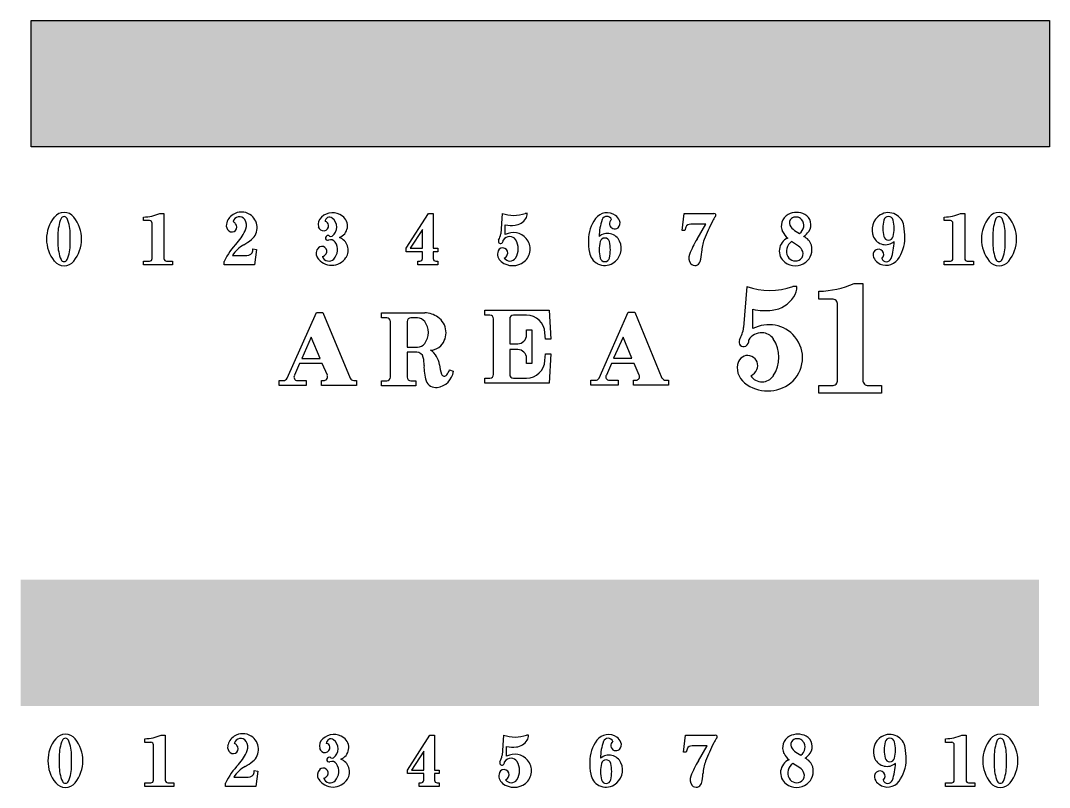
# Model space of a CAD drawing. Extents: x -30826 to 38793, y -30114 to 48793.
# Drawn here: x -6412 to 14672, y 10289 to 26005 of the extents above; entities that cross this region are included whole.
import ezdxf

# ---------------------------------------------------------------- set-up
doc = ezdxf.new("R2010")
doc.units = 13
doc.layers.add('APS_GEOMETRY', color=7, linetype='Continuous')

msp = doc.modelspace()

# ---------------------------------------------------------------- hatches: boundary and pattern name
at = {"true_color": 0xffffff}
h = msp.add_hatch(color=7, dxfattribs=at)
h.dxf.hatch_style = 1
h.paths.add_polyline_path([(14672, 26005), (-6198, 26005), (-6198, 23416), (14672, 23416)])
h = msp.add_hatch(color=7, dxfattribs=at)
h.dxf.hatch_style = 1
h.paths.add_polyline_path([(14458, 14545), (-6412, 14545), (-6412, 11955), (14458, 11955)])

# ---------------------------------------------------------------- linework, layer by layer
msp.add_lwpolyline([(-6198, 26005), (14672, 26005), (14672, 23416), (-6198, 23416)], close=True)
at = {"layer": 'APS_GEOMETRY', "ltscale": 1000}
for p, q in [((-3894, 21905), (-3894, 21979)), ((-3558, 22052), (-3474, 22052)), ((-3474, 22052), (-3474, 21128)), ((1487, 21338), (1949, 22052)), ((1949, 22052), (2043, 22052)), ((2043, 22052), (2043, 21338)), ((3458, 22052), (3427, 21632)), ((3973, 22052), (3931, 22052)), ((7146, 21706), (7188, 22052)), ((7188, 22052), (7797, 22052)), ((12517, 21905), (12517, 21979)), ((12853, 22052), (12937, 22052)), ((12937, 22052), (12937, 21128)), ((-3768, 21905), (-3894, 21905)), ((-3715, 21128), (-3715, 21853)), ((1823, 21727), (1571, 21338)), ((1823, 21338), (1823, 21727)), ((3521, 21622), (3521, 21821)), ((7220, 21769), (7199, 21706)), ((7629, 21832), (7325, 21832)), ((7451, 21527), (7629, 21832)), ((12643, 21905), (12517, 21905)), ((12695, 21128), (12695, 21853)), ((-5646, 21622), (-5646, 21433)), ((-5394, 21433), (-5394, 21622)), ((7199, 21706), (7146, 21706)), ((9447, 21706, 70000000), (9552, 21643, 70000000)), ((13513, 21622), (13513, 21433)), ((13765, 21433), (13765, 21622)), ((-1649, 21286), (-1649, 21328)), ((-1649, 21328), (-1575, 21317)), ((-1575, 21317), (-1617, 21002)), ((1487, 21265), (1487, 21338)), ((1571, 21338), (1823, 21338)), ((2043, 21338), (2138, 21338)), ((2138, 21338), (2138, 21265)), ((9531, 21380, 70000000), (9384, 21475, 70000000)), ((-2069, 21191), (-1775, 21191)), ((1823, 21265), (1487, 21265)), ((1823, 21128), (1823, 21265)), ((2138, 21265), (2043, 21265)), ((2043, 21265), (2043, 21128)), ((-3894, 21002), (-3894, 21076)), ((-3894, 21076), (-3768, 21076)), ((-3295, 21002), (-3894, 21002)), ((-3421, 21076), (-3295, 21076)), ((-3295, 21076), (-3295, 21002)), ((-2237, 21002), (-2237, 21070)), ((-1617, 21002), (-2237, 21002)), ((1728, 21002), (1728, 21076)), ((1728, 21076), (1770, 21076)), ((2138, 21002), (1728, 21002)), ((2096, 21076), (2138, 21076)), ((2138, 21076), (2138, 21002)), ((12517, 21002), (12517, 21076)), ((12517, 21076), (12643, 21076)), ((13115, 21002), (12517, 21002)), ((12989, 21076), (13115, 21076)), ((13115, 21076), (13115, 21002)), ((8468, 20553, -140000000), (8405, 19713, -140000000)), ((9497, 20553, -140000000), (9413, 20553, -140000000)), ((9949, 20299), (9949, 20457)), ((10669, 20614), (10849, 20614)), ((10849, 20614), (10849, 18636)), ((10219, 20299), (9949, 20299)), ((3102, 19968, -100000000), (3102, 20073, -100000000)), ((3102, 20073, -100000000), (4422, 20073, -100000000)), ((4422, 20073, -100000000), (4452, 19473, -100000000)), ((5442, 18680, -100000000), (6042, 20030, -100000000)), ((6042, 20030, -100000000), (6177, 20030, -100000000)), ((6177, 20030, -100000000), (6732, 18680, -100000000)), ((8594, 19692, -140000000), (8594, 20091, -140000000)), ((10332, 18636), (10332, 20187)), ((-950, 18675, -100000000), (-350, 20025, -100000000)), ((-350, 20025, -100000000), (-215, 20025, -100000000)), ((-215, 20025, -100000000), (340, 18675, -100000000)), ((986, 19913), (986, 20018)), ((986, 20018), (1871, 20018)), ((1091, 19913), (986, 19913)), ((1166, 18698), (1166, 19838)), ((1511, 19838), (1511, 19313)), ((1721, 19913), (1586, 19913)), ((3207, 19968, -100000000), (3102, 19968, -100000000)), ((3282, 18753, -100000000), (3282, 19893, -100000000)), ((3612, 19893, -100000000), (3612, 19383, -100000000)), ((3957, 19968, -100000000), (3687, 19968, -100000000)), ((3957, 19563, -100000000), (3957, 19668, -100000000)), ((3957, 19668, -100000000), (4062, 19668, -100000000)), ((4062, 19668, -100000000), (4062, 18978, -100000000)), ((4347, 19473, -100000000), (4332, 19608, -100000000)), ((-455, 19515, -100000000), (-650, 19080, -100000000)), ((-275, 19080, -100000000), (-455, 19515, -100000000)), ((4452, 19473, -100000000), (4347, 19473, -100000000)), ((5937, 19520, -100000000), (5742, 19085, -100000000)), ((6117, 19085, -100000000), (5937, 19520, -100000000)), ((1511, 19313), (1721, 19313)), ((1706, 19208), (1511, 19208)), ((1511, 19208), (1511, 18698)), ((3612, 19383, -100000000), (3777, 19383, -100000000)), ((3777, 19263, -100000000), (3612, 19263, -100000000)), ((3612, 19263, -100000000), (3612, 18753, -100000000)), ((-650, 19080, -100000000), (-275, 19080, -100000000)), ((3957, 18978, -100000000), (3957, 19083, -100000000)), ((4062, 18978, -100000000), (3957, 18978, -100000000)), ((4332, 19038, -100000000), (4347, 19173, -100000000)), ((4347, 19173, -100000000), (4452, 19173, -100000000)), ((4452, 19173, -100000000), (4422, 18573, -100000000)), ((5697, 18980, -100000000), (5592, 18740, -100000000)), ((6162, 18980, -100000000), (5697, 18980, -100000000)), ((5742, 19085, -100000000), (6117, 19085, -100000000)), ((6267, 18740, -100000000), (6162, 18980, -100000000)), ((-695, 18975, -100000000), (-800, 18735, -100000000)), ((-230, 18975, -100000000), (-695, 18975, -100000000)), ((-125, 18735, -100000000), (-230, 18975, -100000000)), ((2381, 18848), (2456, 18818)), ((-1115, 18525, -100000000), (-1115, 18630, -100000000)), ((-1115, 18630, -100000000), (-1025, 18630, -100000000)), ((-740, 18630, -100000000), (-560, 18630, -100000000)), ((-560, 18630, -100000000), (-560, 18525, -100000000)), ((-245, 18525, -100000000), (-245, 18630, -100000000)), ((-245, 18630, -100000000), (-185, 18630, -100000000)), ((415, 18630, -100000000), (475, 18630, -100000000)), ((475, 18630, -100000000), (475, 18525, -100000000)), ((986, 18518), (986, 18623)), ((986, 18623), (1091, 18623)), ((1586, 18623), (1691, 18623)), ((1691, 18623), (1691, 18518)), ((3102, 18573, -100000000), (3102, 18678, -100000000)), ((3102, 18678, -100000000), (3207, 18678, -100000000)), ((4422, 18573, -100000000), (3102, 18573, -100000000)), ((3687, 18678, -100000000), (3957, 18678, -100000000)), ((5277, 18530, -100000000), (5277, 18635, -100000000)), ((5277, 18635, -100000000), (5367, 18635, -100000000)), ((5652, 18635, -100000000), (5832, 18635, -100000000)), ((5832, 18635, -100000000), (5832, 18530, -100000000)), ((6147, 18530, -100000000), (6147, 18635, -100000000)), ((6147, 18635, -100000000), (6207, 18635, -100000000)), ((6807, 18635, -100000000), (6867, 18635, -100000000)), ((6867, 18635, -100000000), (6867, 18530, -100000000)), ((-560, 18525, -100000000), (-1115, 18525, -100000000)), ((475, 18525, -100000000), (-245, 18525, -100000000)), ((1691, 18518), (986, 18518)), ((5832, 18530, -100000000), (5277, 18530, -100000000)), ((6867, 18530, -100000000), (6147, 18530, -100000000)), ((9949, 18366), (9949, 18523)), ((9949, 18523), (10219, 18523)), ((11231, 18366), (9949, 18366)), ((10961, 18523), (11231, 18523)), ((11231, 18523), (11231, 18366)), ((-3867, 11213), (-3867, 11286)), ((-3741, 11213), (-3867, 11213)), ((-3531, 11360), (-3447, 11360)), ((-3447, 11360), (-3447, 10436)), ((1514, 10646), (1976, 11360)), ((1976, 11360), (2070, 11360)), ((2070, 11360), (2070, 10646)), ((3485, 11360), (3454, 10940)), ((4000, 11360), (3958, 11360)), ((7174, 11013), (7216, 11360)), ((7216, 11360), (7825, 11360)), ((12544, 11213), (12544, 11286)), ((12670, 11213), (12544, 11213)), ((12880, 11360), (12964, 11360)), ((12964, 11360), (12964, 10436)), ((-3688, 10436), (-3688, 11160)), ((1850, 11034), (1598, 10646)), ((1850, 10646), (1850, 11034)), ((3548, 10929), (3548, 11129)), ((7226, 11013), (7174, 11013)), ((7247, 11076), (7226, 11013)), ((7657, 11139), (7352, 11139)), ((7478, 10835), (7657, 11139)), ((9474, 11013, 70000000), (9579, 10950, 70000000)), ((12722, 10436), (12722, 11160)), ((-5619, 10929), (-5619, 10740)), ((-5367, 10740), (-5367, 10929)), ((9558, 10688, 70000000), (9411, 10782, 70000000)), ((13540, 10929), (13540, 10740)), ((13792, 10740), (13792, 10929)), ((-1622, 10593), (-1622, 10635)), ((-1622, 10635), (-1548, 10625)), ((-1548, 10625), (-1590, 10310)), ((1514, 10572), (1514, 10646)), ((1850, 10572), (1514, 10572)), ((1598, 10646), (1850, 10646)), ((1850, 10436), (1850, 10572)), ((2070, 10646), (2165, 10646)), ((2165, 10572), (2070, 10572)), ((2070, 10572), (2070, 10436)), ((2165, 10646), (2165, 10572)), ((-3867, 10310), (-3867, 10383)), ((-3867, 10383), (-3741, 10383)), ((-3394, 10383), (-3268, 10383)), ((-3268, 10383), (-3268, 10310)), ((-2210, 10310), (-2210, 10378)), ((-2042, 10499), (-1748, 10499)), ((1755, 10310), (1755, 10383)), ((1755, 10383), (1797, 10383)), ((2123, 10383), (2165, 10383)), ((2165, 10383), (2165, 10310)), ((12544, 10310), (12544, 10383)), ((12544, 10383), (12670, 10383)), ((13016, 10383), (13142, 10383)), ((13142, 10383), (13142, 10310)), ((-3268, 10310), (-3867, 10310)), ((-1590, 10310), (-2210, 10310)), ((2165, 10310), (1755, 10310)), ((13142, 10310), (12544, 10310))]:
    msp.add_line(p, q, dxfattribs=at)
for centre, radius, start, end in [((-5163, 21527), 717, 140.978, 219.022), ((-5520, 21815), 258, 39.4246, 140.5742), ((-4828, 21632), 818, 157.3554, 180.7336), ((-5520, 21921), 68.1, 22.4033, 157.5972), ((-6212, 21632), 818, 359.2637, 22.6421), ((-5878, 21527), 717, 320.9786, 39.0222), ((-3918, 22896), 918, 271.5435, 293.1341), ((-1893, 21772), 308, 122.4778, 168.7585), ((-1885, 21759), 323, 57.5159, 122.4861), ((-1929, 21854), 133, 32.8971, 166.8312), ((-1882, 21763), 318, 309.2954, 57.7117), ((-111, 21826), 204, 131.6561, 193.2898), ((-18, 21724), 342, 53.7708, 131.8132), ((-81, 21884), 92.1, 53.456, 179.6753), ((-162, 21774), 229, 306.5093, 53.4905), ((34, 21796), 253, 290.0746, 53.6638), ((3694, 22747), 734, 251.2211, 288.7777), ((3684, 22117), 308, 276.8946, 326.626), ((3785, 22051), 187, 326.281, 0.3156), ((5980, 21499), 756, 143.6671, 179.4651), ((5608, 21771), 295, 54.2129, 143.2789), ((5602, 21891), 101, 20.5623, 159.436), ((5630, 21804), 256, 23.4103, 53.9084), ((8129, 21721), 403, 138.2047, 154.4181), ((7801, 22014), 37.9, 318.3432, 94.7888), ((9445, 21794, 70000000), 268, 117.5391, 206.6032), ((9489, 21708, 70000000), 365, 62.5665, 117.4358), ((9455, 21859, 70000000), 113, 128.7858, 205.224), ((9479, 21830, 70000000), 150, 39.7575, 128.8194), ((9549, 21822, 70000000), 236, 324.5354, 62.7195), ((11394, 21718, 70000000), 357, 121.7716, 204.5865), ((11372, 21754, 70000000), 315, 61.9351, 121.8855), ((11374, 21893, 70000000), 97.5, 14.1252, 165.8748), ((11374, 21749, 70000000), 319, 9.4445, 62.6087), ((12492, 22896), 918, 271.5435, 293.1341), ((13997, 21527), 717, 140.978, 219.022), ((13639, 21815), 258, 39.4246, 140.5742), ((14331, 21632), 818, 157.3554, 180.7336), ((13639, 21921), 68.1, 22.4033, 157.5972), ((12947, 21632), 818, 359.2637, 22.6421), ((13281, 21527), 717, 320.9786, 39.0222), ((-3767, 21853), 52.2, 359.7005, 90.3046), ((-2058, 21806), 139, 169.3831, 232.6883), ((-2081, 21775), 101, 232.83, 41.4123), ((-2152, 21713), 196, 41.4311, 61.2341), ((-2520, 21995), 769, 315.223, 340.3853), ((-1995, 21811), 212, 339.7593, 32.9212), ((-206, 21804), 107, 193.2578, 3.8034), ((-178, 21806), 78.6, 3.5851, 86.4052), ((3651, 22387), 581, 257.0875, 276.8888), ((6468, 21572), 1024, 159.7935, 179.5949), ((5765, 21842), 108, 129.0946, 309.0946), ((5743, 21854), 131, 312.9406, 22.8714), ((5765, 21842), 108, 309.0946410000348, 309.0946429998223), ((7315, 21729), 103, 84.3647, 157.5628), ((13681, 19039), 6568, 154.2316, 157.8405), ((9572, 21913, 70000000), 241, 204.9714, 239.0062), ((9444, 21804, 70000000), 194, 303.9833, 39.1627), ((11935, 21748, 70000000), 677, 165.6392, 194.3612), ((10812, 21748, 70000000), 677, 345.639, 14.361), ((10369, 21564, 70000000), 1341, 359.354, 10.1733), ((12643, 21853), 52.2, 359.7005, 90.3046), ((-2313, 22296), 1004, 298.2781, 309.0976), ((-117, 21549), 46.2, 167.7312, 292.6446), ((-111, 21548), 53.1, 52.8446, 168.2719), ((-57, 21403), 112, 33.0769, 112.7216), ((-52, 21625), 44, 233.3907, 306.5921), ((25, 21299), 277, 327.1248, 69.7475), ((3425, 21484), 46.4, 151.4036, 298.5935), ((3045, 21689), 386, 331.663, 351.464), ((3418, 21497), 61.5, 298.4677, 8.4017), ((3613, 21420), 159, 89.1721, 147.4334), ((3685, 21314), 348, 39.9377, 117.9798), ((3613, 21437), 143, 33.9535, 88.824), ((3444, 21328), 344, 326.6842, 33.3155), ((3697, 21322), 334, 309.6171, 40.2247), ((6565, 21491), 1341, 179.354, 190.1733), ((5618, 21373), 270, 24.551, 130.0882), ((5560, 21451), 97.5, 14.1267, 165.8733), ((9870, 20121), 2798, 149.8265, 157.0423), ((8232, 21253), 687, 157.4358, 179.0267), ((9423, 21283, 70000000), 288, 112.9442, 232.5058), ((9541, 21846, 70000000), 376, 207.2247, 232.3882), ((9357, 21963, 70000000), 474, 305.9917, 324.0003), ((9530, 21327, 70000000), 274, 15.6984, 67.149), ((11315, 21682, 70000000), 270, 204.551, 310.0882), ((11374, 21604, 70000000), 97.5, 194.1267, 345.8733), ((10954, 21556, 70000000), 756, 323.6671, 359.4651), ((-4828, 21422), 818, 179.2651, 202.6435), ((-6212, 21422), 818, 337.3554, 0.7336), ((-869, 20415), 1517, 136.7663, 154.4031), ((-1549, 20878), 607, 118.4204, 148.9166), ((-197, 21236), 159, 134.9731, 213.0136), ((-238, 21276), 102, 327.9947, 134.6889), ((-199, 21311), 281, 316.5861, 33.022), ((3468, 21243), 103, 336.5804, 155.4953), ((6121, 21307), 677, 165.639, 194.361), ((4998, 21307), 677, 345.6392, 14.3612), ((5540, 21337), 357, 301.7716, 24.5865), ((9525, 21280, 70000000), 241, 125.8127, 207.0465), ((9419, 21204, 70000000), 209, 19.8865, 57.4435), ((9481, 21313, 70000000), 325, 307.4235, 15.7082), ((11190, 21201, 70000000), 131, 132.9406, 202.8714), ((11169, 21213, 70000000), 108, 309.0946, 129.0946), ((10465, 21483, 70000000), 1024, 339.7935, 359.5949), ((14331, 21422), 818, 179.2651, 202.6435), ((12947, 21422), 818, 337.3554, 0.7336), ((-5520, 21133), 68.1, 202.4119, 337.5881), ((-3767, 21128), 52.2, 269.6962, 0.3038), ((-3422, 21128), 52.2, 179.7005, 270.3046), ((-1770, 21316), 125, 267.8483, 345.8915), ((-37, 21340), 350, 212.9674, 327.0321), ((-253, 21286), 119, 283.2657, 327.8129), ((-94, 21213), 138, 198.0954, 316.2961), ((1771, 21128), 52.2, 269.6962, 0.3038), ((2096, 21128), 52.2, 179.7005, 270.3046), ((3554, 21218), 192, 159.3478, 232.545), ((3434, 21268), 145, 297.1011, 332.8989), ((3616, 21216), 139, 213.6642, 326.3321), ((5560, 21307), 319, 189.4445, 242.6087), ((5560, 21162), 97.5, 194.1252, 345.8748), ((7458, 21142), 178, 156.9767, 221.9468), ((6741, 21289), 805, 343.8223, 358.2399), ((9463, 21249, 70000000), 171, 207.3768, 310.0025), ((9482, 21226, 70000000), 142, 310.1014, 20.0305), ((11304, 21252, 70000000), 256, 203.4103, 233.9084), ((11326, 21285, 70000000), 295, 234.2129, 323.2789), ((11332, 21164, 70000000), 101, 200.5623, 339.436), ((12643, 21128), 52.2, 269.6962, 0.3038), ((12989, 21128), 52.2, 179.7005, 270.3046), ((13639, 21133), 68.1, 202.4119, 337.5881), ((-5520, 21240), 258, 219.4241, 320.5759), ((3673, 21365), 382, 231.782, 308.2179), ((5561, 21301), 315, 241.9351, 301.8855), ((7408, 21096), 111, 221.393, 343.6587), ((9463, 21336, 70000000), 354, 232.5892, 307.4089), ((13639, 21240), 258, 219.4241, 320.5759), ((8941, 21942, -140000000), 1468, 251.2211, 288.7777), ((9123, 20551, -140000000), 375, 326.281, 0.3156), ((9897, 22421), 1965, 271.5435, 293.1341), ((8919, 20682, -140000000), 617, 276.8946, 326.626), ((10220, 20187), 112, 359.7005, 90.3046), ((8854, 21223, -140000000), 1162, 257.0875, 276.8888), ((1092, 19838), 74.6, 359.7005, 90.3046), ((1586, 19838), 74.6, 89.6962, 180.3038), ((1722, 19725), 187, 36.8542, 90.016), ((1851, 19506), 512, 55.4326, 87.6997), ((1568, 19613), 377, 323.4016, 36.5992), ((1918, 19609), 389, 316.7635, 54.9493), ((3207, 19894, -100000000), 74.6, 359.7005, 90.3046), ((3686, 19894, -100000000), 74.6, 89.7005, 180.3046), ((3956, 19592, -100000000), 376, 2.4111, 89.9279), ((7642, 19827, -140000000), 772, 331.663, 351.464), ((8779, 19289, -140000000), 318, 89.1721, 147.4334), ((8921, 19076, -140000000), 697, 39.9377, 117.9798), ((8778, 19322, -140000000), 286, 33.9535, 88.824), ((3778, 19562, -100000000), 179, 269.6976, 0.3046), ((8403, 19416, -140000000), 92.9, 151.4036, 298.5935), ((8389, 19443, -140000000), 123, 298.4677, 8.4017), ((8439, 19104, -140000000), 688, 326.6842, 33.3155), ((8946, 19093, -140000000), 667, 309.6171, 40.2247), ((1707, 19069), 138, 13.9112, 90.3447), ((1722, 19500), 187, 269.9817, 323.1466), ((1991, 19543), 291, 270.0584, 316.3385), ((1745, 18900), 430, 6.9601, 54.9681), ((3778, 19084, -100000000), 179, 359.6976, 90.3046), ((1328, 18973), 529, 356.1892, 14.1987), ((3956, 19054, -100000000), 376, 270.0732, 357.5892), ((8660, 18884, -140000000), 385, 159.3478, 232.545), ((8489, 18934, -140000000), 207, 336.5804, 155.4953), ((2640, 18889), 785, 176.4415, 199.8193), ((2076, 18868), 384, 277.5887, 352.4102), ((3076, 19058), 910, 186.6841, 199.3036), ((1797, 19112), 641, 324.8435, 335.6627), ((8420, 18984, -140000000), 290, 297.1011, 332.8989), ((-1020, 18706, -100000000), 76.3, 265.999, 335.9285), ((-740, 18699, -100000000), 69.5, 149.298, 270.1958), ((-194, 18704, -100000000), 75.2, 276.7681, 23.745), ((415, 18715, -100000000), 85.4, 208.2196, 269.8559), ((1092, 18697), 74.6, 269.6962, 0.3038), ((1586, 18697), 74.6, 179.7005, 270.3046), ((2097, 18694), 208, 200.0155, 278.0566), ((2273, 18777), 59.8, 199.3956, 324.3413), ((3207, 18753, -100000000), 74.6, 269.6962, 0.3038), ((3686, 18753, -100000000), 74.6, 179.7005, 270.3046), ((5373, 18711, -100000000), 76.3, 265.999, 335.9285), ((5652, 18704, -100000000), 69.5, 149.298, 270.1958), ((6198, 18709, -100000000), 75.2, 276.7681, 23.745), ((6808, 18720, -100000000), 85.4, 208.2196, 269.8559), ((8899, 19179, -140000000), 764, 231.782, 308.2179), ((8783, 18880, -140000000), 278, 213.6642, 326.3321), ((10220, 18635), 112, 269.6962, 0.3038), ((10960, 18635), 112, 179.7005, 270.3046), ((-1858, 11067), 323, 57.5159, 122.4861), ((-5135, 10835), 717, 140.978, 219.022), ((-5493, 11122), 258, 39.4246, 140.5742), ((-4801, 10940), 818, 157.3554, 180.7336), ((-5493, 11229), 68.1, 22.4033, 157.5972), ((-6185, 10940), 818, 359.2637, 22.6421), ((-5851, 10835), 717, 320.9786, 39.0222), ((-3891, 12204), 918, 271.5435, 293.1341), ((-3740, 11161), 52.2, 359.7005, 90.3046), ((-1866, 11079), 308, 122.4778, 168.7585), ((-1902, 11161), 133, 32.8971, 166.8312), ((-2125, 11020), 196, 41.4311, 61.2341), ((-1968, 11118), 212, 339.7593, 32.9212), ((-1854, 11070), 318, 309.2954, 57.7117), ((-84, 11134), 204, 131.6561, 193.2898), ((9, 11031), 342, 53.7708, 131.8132), ((-54, 11191), 92.1, 53.456, 179.6753), ((-151, 11113), 78.6, 3.5851, 86.4052), ((-135, 11082), 229, 306.5093, 53.4905), ((61, 11104), 253, 290.0746, 53.6638), ((3722, 12055), 734, 251.2211, 288.7777), ((3711, 11424), 308, 276.8946, 326.626), ((3813, 11359), 187, 326.281, 0.3156), ((6007, 10807), 756, 143.6671, 179.4651), ((5635, 11078), 295, 54.2129, 143.2789), ((6496, 10880), 1024, 159.7935, 179.5949), ((5629, 11198), 101, 20.5623, 159.436), ((5792, 11150), 108, 129.0946, 309.0946), ((5657, 11111), 256, 23.4103, 53.9084), ((5771, 11162), 131, 312.9406, 22.8714), ((13708, 8347), 6568, 154.2316, 157.8405), ((8156, 11028), 403, 138.2047, 154.4181), ((7828, 11322), 37.9, 318.3432, 94.7888), ((9472, 11102, 70000000), 268, 117.5391, 206.6032), ((9516, 11015, 70000000), 365, 62.5665, 117.4358), ((9482, 11167, 70000000), 113, 128.7858, 205.224), ((9506, 11138, 70000000), 150, 39.7575, 128.8194), ((9471, 11111, 70000000), 194, 303.9833, 39.1627), ((9576, 11129, 70000000), 236, 324.5354, 62.7195), ((11421, 11026, 70000000), 357, 121.7716, 204.5865), ((11400, 11061, 70000000), 315, 61.9351, 121.8855), ((11963, 11056, 70000000), 677, 165.6392, 194.3612), ((11401, 11200, 70000000), 97.5, 14.1252, 165.8748), ((10839, 11056, 70000000), 677, 345.639, 14.361), ((11401, 11056, 70000000), 319, 9.4445, 62.6087), ((12519, 12204), 918, 271.5435, 293.1341), ((12670, 11161), 52.2, 359.7005, 90.3046), ((14024, 10835), 717, 140.978, 219.022), ((13666, 11122), 258, 39.4246, 140.5742), ((14358, 10940), 818, 157.3554, 180.7336), ((13666, 11229), 68.1, 22.4033, 157.5972), ((12974, 10940), 818, 359.2637, 22.6421), ((13309, 10835), 717, 320.9786, 39.0222), ((-2031, 11114), 139, 169.3831, 232.6883), ((-2054, 11083), 101, 232.83, 41.4123), ((-2493, 11303), 769, 315.223, 340.3853), ((-179, 11111), 107, 193.2578, 3.8034), ((3678, 11695), 581, 257.0875, 276.8888), ((3712, 10622), 348, 39.9377, 117.9798), ((5792, 11150), 108, 309.0946410000389, 309.094642999823), ((7342, 11037), 103, 84.3647, 157.5628), ((9568, 11154, 70000000), 376, 207.2247, 232.3882), ((9599, 11220, 70000000), 241, 204.9714, 239.0062), ((9385, 11271, 70000000), 474, 305.9917, 324.0003), ((10396, 10872, 70000000), 1341, 359.354, 10.1733), ((-842, 9722), 1517, 136.7663, 154.4031), ((-2286, 11603), 1004, 298.2781, 309.0976), ((-90, 10856), 46.2, 167.7312, 292.6446), ((-83, 10855), 53.1, 52.8446, 168.2719), ((-29, 10711), 112, 33.0769, 112.7216), ((-25, 10933), 44, 233.3907, 306.5921), ((-172, 10619), 281, 316.5861, 33.022), ((52, 10607), 277, 327.1248, 69.7475), ((3453, 10792), 46.4, 151.4036, 298.5935), ((3072, 10997), 386, 331.663, 351.464), ((3446, 10805), 61.5, 298.4677, 8.4017), ((3641, 10728), 159, 89.1721, 147.4334), ((3640, 10745), 143, 33.9535, 88.824), ((3471, 10635), 344, 326.6842, 33.3155), ((3724, 10630), 334, 309.6171, 40.2247), ((6592, 10799), 1341, 179.354, 190.1733), ((5646, 10680), 270, 24.551, 130.0882), ((6149, 10614), 677, 165.639, 194.361), ((5587, 10758), 97.5, 14.1267, 165.8733), ((5025, 10614), 677, 345.6392, 14.3612), ((5567, 10644), 357, 301.7716, 24.5865), ((9897, 9428), 2798, 149.8265, 157.0423), ((8260, 10561), 687, 157.4358, 179.0267), ((9450, 10591, 70000000), 288, 112.9442, 232.5058), ((9552, 10587, 70000000), 241, 125.8127, 207.0465), ((9557, 10635, 70000000), 274, 15.6984, 67.149), ((11342, 10990, 70000000), 270, 204.551, 310.0882), ((11401, 10912, 70000000), 97.5, 194.1267, 345.8733), ((10492, 10790, 70000000), 1024, 339.7935, 359.5949), ((10981, 10864, 70000000), 756, 323.6671, 359.4651), ((-4801, 10730), 818, 179.2651, 202.6435), ((-6185, 10730), 818, 337.3554, 0.7336), ((-1522, 10185), 607, 118.4204, 148.9166), ((-1743, 10624), 125, 267.8483, 345.8915), ((-170, 10544), 159, 134.9731, 213.0136), ((-211, 10584), 102, 327.9947, 134.6889), ((3581, 10525), 192, 159.3478, 232.545), ((3495, 10550), 103, 336.5804, 155.4953), ((5587, 10614), 319, 189.4445, 242.6087), ((6768, 10597), 805, 343.8223, 358.2399), ((9446, 10512, 70000000), 209, 19.8865, 57.4435), ((9509, 10534, 70000000), 142, 310.1014, 20.0305), ((9508, 10621, 70000000), 325, 307.4235, 15.7082), ((11217, 10509, 70000000), 131, 132.9406, 202.8714), ((11196, 10521, 70000000), 108, 309.0946, 129.0946), ((14358, 10730), 818, 179.2651, 202.6435), ((12974, 10730), 818, 337.3554, 0.7336), ((-5493, 10547), 258, 219.4241, 320.5759), ((-5493, 10441), 68.1, 202.4119, 337.5881), ((-3740, 10436), 52.2, 269.6962, 0.3038), ((-3394, 10436), 52.2, 179.7005, 270.3046), ((-9, 10647), 350, 212.9674, 327.0321), ((-226, 10594), 119, 283.2657, 327.8129), ((-67, 10521), 138, 198.0954, 316.2961), ((1798, 10436), 52.2, 269.6962, 0.3038), ((2123, 10436), 52.2, 179.7005, 270.3046), ((3701, 10673), 382, 231.782, 308.2179), ((3461, 10575), 145, 297.1011, 332.8989), ((3643, 10523), 139, 213.6642, 326.3321), ((5588, 10609), 315, 241.9351, 301.8855), ((5587, 10470), 97.5, 194.1252, 345.8748), ((7485, 10450), 178, 156.9767, 221.9468), ((7435, 10404), 111, 221.393, 343.6587), ((9490, 10644, 70000000), 354, 232.5892, 307.4089), ((9490, 10557, 70000000), 171, 207.3768, 310.0025), ((11331, 10559, 70000000), 256, 203.4103, 233.9084), ((11353, 10592, 70000000), 295, 234.2129, 323.2789), ((11359, 10472, 70000000), 101, 200.5623, 339.436), ((12670, 10436), 52.2, 269.6962, 0.3038), ((13016, 10436), 52.2, 179.7005, 270.3046), ((13666, 10547), 258, 219.4241, 320.5759), ((13666, 10441), 68.1, 202.4119, 337.5881)]:
    msp.add_arc(centre, radius, start, end, dxfattribs=at)

doc.saveas('drawing.dxf')
